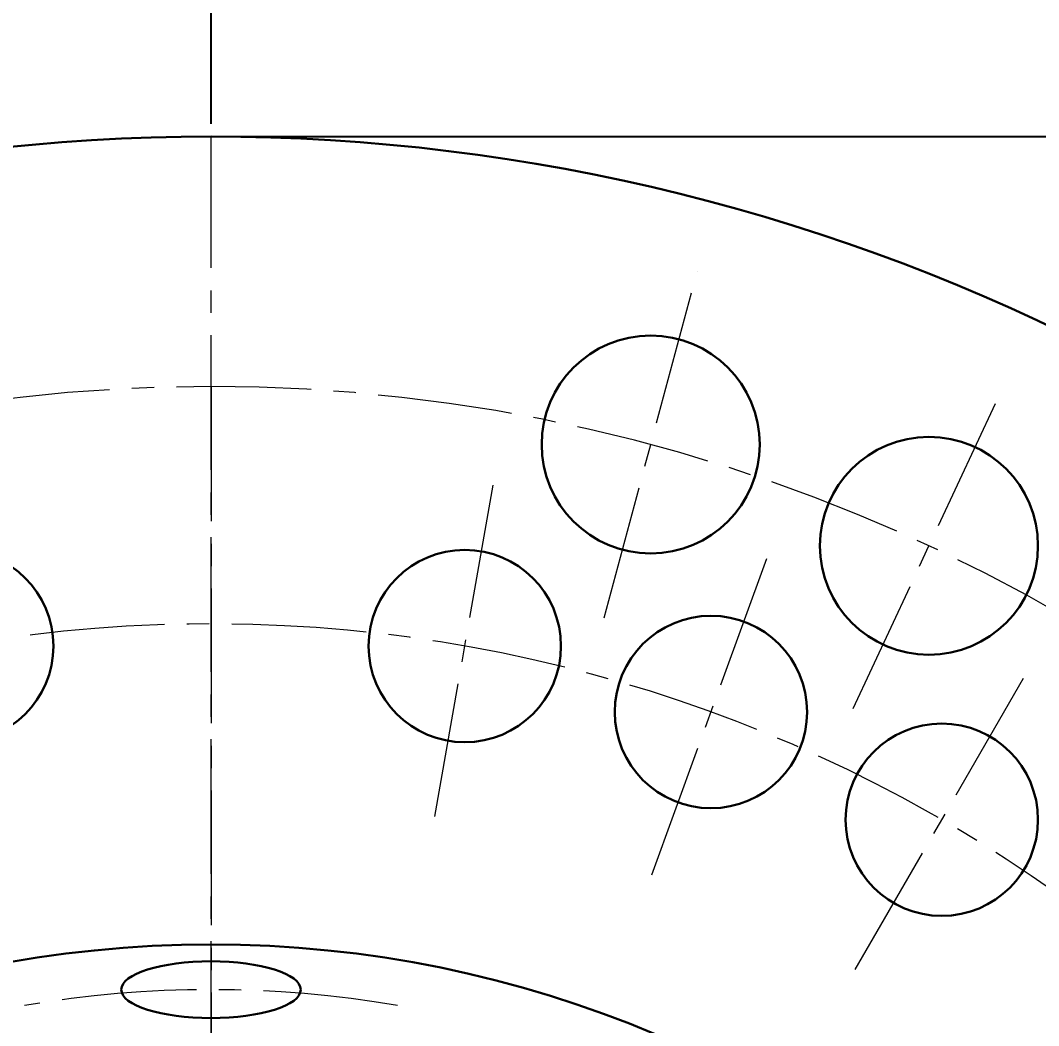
# Model space of a CAD drawing. Extents: x 89 to 513, y -13 to 440.
# Drawn here: x 226.37 to 266.08, y 243.53 to 282.72 of the extents above; entities that cross this region are included whole.
import ezdxf

# ---------------------------------------------------------------- set-up
doc = ezdxf.new("R2010")
doc.units = 0
doc.header["$LTSCALE"] = 7
doc.header["$MEASUREMENT"] = 0
doc.linetypes.add('CENTER2', pattern=[1.125, 0.75, -0.125, 0.125, -0.125])
doc.layers.get('0').update_dxf_attribs({"linetype": 'CONTINUOUS', "lineweight": 15})
doc.layers.add('1', color=1, linetype='CENTER2', lineweight=15)
doc.layers.add('3', color=3, linetype='CONTINUOUS', lineweight=30)
doc.styles.add('ITALICT', font='ITALICT.shx', dxfattribs={"width": 0.8, "height": 3})
doc.dimstyles.get("Standard").update_dxf_attribs({"dimtxt": 3, "dimasz": 3, "dimexe": 0.5, "dimexo": 0.5, "dimgap": 0.8, "dimtad": 1, "dimdsep": 46, "dimtxsty": 'ITALICT', "dimcen": 0.09, "dimazin": 2, "dimtfac": 1, "dimtmove": 0, "dimatfit": 3, "dimfxl": 1, "dimtolj": 1, "dimtzin": 0, "dimarcsym": 0})

# ---------------------------------------------------------------- blocks, each defined once
blk = doc.blocks.new('*D46')
at = {"color": 0, "lineweight": -2, "transparency": 16777216}
for p, q in [((234.307, 278.197), (340.204, 278.197)), ((339.704, 275.197), (339.704, 129.197)), ((234.307, 126.197), (340.204, 126.197))]:
    blk.add_line(p, q, dxfattribs=at)
at = {"color": 0, "transparency": 16777216}
for points in [[(339.204, 275.197), (340.204, 275.197), (339.704, 278.197)], [(339.204, 129.197), (340.204, 129.197), (339.704, 126.197)]]:
    blk.add_solid(points, dxfattribs=at)
at = {"color": 0, "transparency": 16777216, "insert": (337.404, 202.197), "char_height": 3, "attachment_point": 5, "rotation": 90, "style": 'ITALICT'}
blk.add_mtext('\\A1;152', dxfattribs=at)
blk = doc.blocks.new('*D47')
at = {"color": 0, "lineweight": -2, "transparency": 16777216}
for p, q in [((171.307, 245.938), (171.307, 287.438)), ((233.807, 278.697), (233.807, 287.438)), ((230.807, 286.938), (174.307, 286.938))]:
    blk.add_line(p, q, dxfattribs=at)
at = {"color": 0, "transparency": 16777216}
for points in [[(174.307, 287.438), (174.307, 286.438), (171.307, 286.938)], [(230.807, 287.438), (230.807, 286.438), (233.807, 286.938)]]:
    blk.add_solid(points, dxfattribs=at)
at = {"color": 0, "transparency": 16777216, "insert": (202.557, 289.238), "char_height": 3, "attachment_point": 5, "style": 'ITALICT'}
blk.add_mtext('\\A1;62.5', dxfattribs=at)
blk = doc.blocks.new('*D48')
at = {"color": 0, "lineweight": -2, "transparency": 16777216}
for p, q in [((233.807, 278.697), (233.807, 287.438)), ((296.307, 245.938), (296.307, 287.438)), ((236.807, 286.938), (293.307, 286.938))]:
    blk.add_line(p, q, dxfattribs=at)
at = {"color": 0, "transparency": 16777216}
for points in [[(236.807, 287.438), (236.807, 286.438), (233.807, 286.938)], [(293.307, 287.438), (293.307, 286.438), (296.307, 286.938)]]:
    blk.add_solid(points, dxfattribs=at)
at = {"color": 0, "transparency": 16777216, "insert": (265.057, 289.238), "char_height": 3, "attachment_point": 5, "style": 'ITALICT'}
blk.add_mtext('\\A1;62.5', dxfattribs=at)
blk = doc.blocks.new('*D53')
at = {"color": 0, "lineweight": -2, "transparency": 16777216}
for p, q in [((181.658, 254.346), (170.053, 265.951)), ((170.807, 202.197), (143.645, 202.197))]:
    blk.add_line(p, q, dxfattribs=at)
blk.add_arc((233.807, 202.197), 89.662, 136.91715, 178.08285, dxfattribs=at)
at = {"color": 0, "transparency": 16777216}
for points in [[(167.962, 263.789), (168.681, 263.094), (170.407, 265.598)], [(144.696, 205.189), (143.696, 205.205), (144.145, 202.197)]]:
    blk.add_solid(points, dxfattribs=at)
at = {"color": 0, "transparency": 16777216, "insert": (148.846, 237.39), "char_height": 3, "attachment_point": 5, "rotation": 67.5, "style": 'ITALICT'}
blk.add_mtext('\\A1;45°', dxfattribs=at)
blk = doc.blocks.new('*U71')
at = {"layer": '1'}
blk.add_arc((42.738, 0), 42.738, 170.2086, 189.7914, dxfattribs=at)
at = {"layer": '3'}
blk.add_ellipse((0, 0), major_axis=(0, 3.5), ratio=0.316357, dxfattribs=at)
blk = doc.blocks.new('*U72')
at = {"color": 0, "linetype": 'ByBlock', "lineweight": -2, "rotation": 270.0000000000001}
blk.add_blockref('*U71', (233.807, 244.936), dxfattribs=at)

msp = doc.modelspace()

# ---------------------------------------------------------------- linework, layer by layer
at = {"layer": '1'}
for p, q in [((233.807, 202.197), (233.807, 278.197)), ((249.142, 259.428), (252.766, 272.951)), ((233.807, 268.447), (233.807, 202.197)), ((258.848, 255.896), (264.636, 268.309)), ((242.533, 251.684), (244.878, 264.979)), ((250.994, 249.417), (255.611, 262.103)), ((258.932, 245.715), (265.682, 257.406))]:
    msp.add_line(p, q, dxfattribs=at)
for radius, start, end in [(66.25, 38.94329, 141.05671), (57, 12.6703, 166.5373)]:
    msp.add_arc((233.807, 202.197), radius, start, end, dxfattribs=at)
at = {"layer": '3'}
for centre, radius in [((250.954, 266.19), 4.25), ((261.806, 262.24), 4.25), ((223.91, 258.331), 3.75), ((243.705, 258.331), 3.75), ((253.303, 255.76), 3.75), ((262.307, 251.561), 3.75), ((233.807, 202.197), 44.5)]:
    msp.add_circle(centre, radius, dxfattribs=at)
msp.add_arc((233.807, 202.197), 76, 34.67741, 145.32259, dxfattribs=at)

# ---------------------------------------------------------------- block references
msp.add_blockref('*U72', (0, 0))

# ---------------------------------------------------------------- dimensions: what is measured, and where the dimension line sits
for base, p2, picture, middle in [((171.307, 286.938), (171.307, 245.438), '*D47', (202.557, 289.238)), ((296.307, 286.938), (296.307, 245.438), '*D48', (265.057, 289.238))]:
    dim = msp.add_linear_dim(base=base, p1=(233.807, 278.197), p2=p2, dimstyle='Standard')
    dim.commit()
    dim.dimension.update_dxf_attribs({"geometry": picture, "text_midpoint": middle})
dim = msp.add_aligned_dim(p1=(233.807, 278.197), p2=(233.807, 126.197), distance=105.896, dimstyle='Standard')
dim.commit()
dim.dimension.update_dxf_attribs({"geometry": '*D46', "text_midpoint": (337.404, 202.197)})
dim = msp.add_angular_dim_2l(base=(156.158, 247.028), line1=((191.911, 244.093), (182.012, 253.993)), line2=((171.307, 202.197), (296.307, 202.197)), dimstyle='Standard')
dim.commit()
dim.dimension.update_dxf_attribs({"geometry": '*D53', "text_midpoint": (148.846, 237.39)})

doc.saveas('drawing.dxf')
